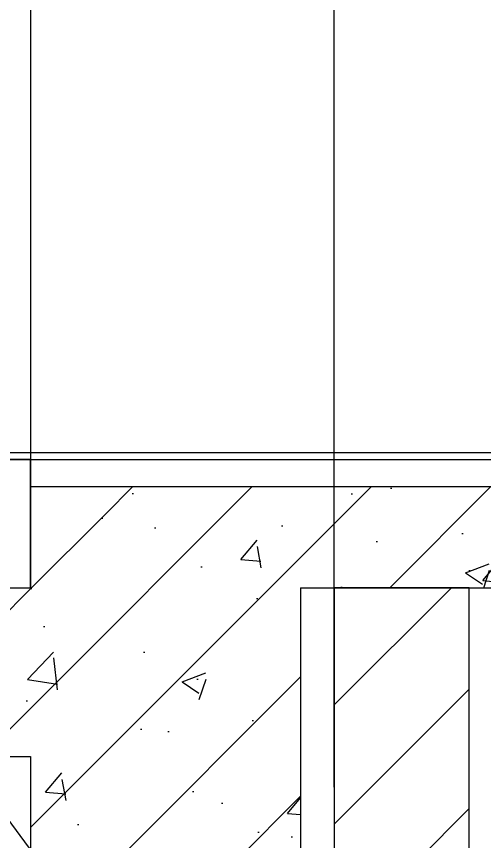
# Model space of a CAD drawing. Header units: millimetres. Extents: x 12351878 to 12381578, y 696206 to 738256.
# Drawn here: x 12357314 to 12358007, y 720458 to 721680 of the extents above; entities that cross this region are included whole.
import ezdxf

# ---------------------------------------------------------------- set-up
doc = ezdxf.new("R2010")
doc.units = ezdxf.units.MM
doc.header["$LTSCALE"] = 1000
doc.linetypes.add('DOTE', pattern=[2.4200000000000004, 2, -0.2, 0.02, -0.2])
doc.linetypes.add('HIDDEN', pattern=[0.125, 0.0625, -0.0625])
for name, color, linetype in [('A-WALL', 5, 'Continuous'), ('A-WALL-PATT', 8, 'Continuous'), ('DIM_LEAD', 3, 'Continuous'), ('DOTE', 16, 'DOTE'), ('GZDI-J建筑-立面-后可见线', 252, 'Continuous'), ('INSUL', 8, 'HIDDEN'), ('SURFACE', 6, 'Continuous'), ('SYMBOL', 7, 'Continuous')]:
    doc.layers.add(name, color=color, linetype=linetype)
pattern_1 = [(45, (0, 0), (-88.38834764831843, 88.38834764831844), []), (49.99999999999999, (0, 0), (358.6300913003767, -31.37606749129755), [37.5, -412.5]), (355, (0, 0), (-69.3756668065, 376.0960668500059), [30, -330]), (100.4514, (29.88584, -2.61467), (289.2546908570108, 344.7197710304768), [31.870095, -350.571056]), (46.18420000000002, (0, 100), (533.6205243128222, -82.75950716450905), [56.24999999999999, -618.7499999999999]), (96.6356, (44.4683725, 93.1033465), (467.3313527743517, 487.0589354502209), [47.805144, -525.8565]), (351.1842, (0, 100), (467.3309725668136, 487.0593004626623), [45, -495]), (21, (50, 75), (298.4535260592309, -201.3094453326694), [37.5, -412.5]), (326.0000000000001, (50, 75), (121.6576659607909, 362.5750225234265), [30, -330]), (71.4514, (74.8711165, 58.224197), (420.111314290745, 161.2652483549762), [31.870095, -350.571056]), (37.50000000000001, (0, 0), (6.079927658645334, 166.4469269156558), [0, -326, 0, -335, 0, -331.25]), (7.499999999999999, (0, 0), (131.5347687210743, 197.2058559411801), [0, -191, 0, -318.5, 0, -126.25]), (327.5, (-111.5, 0), (266.9112180862045, -11.27743586718988), [0, -125, 0, -390, 0, -517.5]), (317.5, (-161.5, 0), (291.5930846711931, 50.05249116615887), [0, -162.5, 0, -259, 0, -367.5])]

# ---------------------------------------------------------------- blocks, each defined once
blk = doc.blocks.new('apqs03')
at = {"layer": 'A-WALL-PATT'}
h = blk.add_hatch(dxfattribs=at)
h.set_pattern_fill('钢筋混凝土', color=256, scale=50, style=0)
h.set_pattern_definition(pattern_1)
h.paths.add_polyline_path([(4136.999994784594, 2560.571656933404), (3736.999994784594, 2710.571656933404), (3736.999994784594, 2560.571656933406), (3870.333328117927, 2477.238323600072)])
h = blk.add_hatch(dxfattribs=at)
h.set_pattern_fill('钢筋混凝土', color=256, scale=50, style=0)
h.set_pattern_definition(pattern_1)
h.paths.add_polyline_path([(3736.999994784594, 2710.571656933404), (4136.999994784594, 2560.571656933404), (6790.499994784594, 2560.571656933404), (6790.499994784594, 2710.571656933404)])
h = blk.add_hatch(dxfattribs=at)
h.set_pattern_fill('钢筋混凝土', color=256, scale=50, style=0)
h.set_pattern_definition(pattern_1)
h.paths.add_polyline_path([(3486.999994784594, 2310.571656933404), (3736.999994784593, 2310.571656933406), (3870.333328117927, 2477.238323600072), (3736.999994784594, 2560.571656933406), (3486.999994784594, 2560.571656933404)])
h = blk.add_hatch(dxfattribs=at)
h.set_pattern_fill('钢筋混凝土', color=256, scale=50, style=0)
h.set_pattern_definition(pattern_1)
h.paths.add_polyline_path([(3870.333328117927, 2477.238323600072), (3736.999994784593, 2310.571656933406), (3736.999994784594, 1910.571656933404), (4136.999994784594, 1910.571656933404), (4136.999994784594, 2560.571656933404)])
at = {"layer": 'A-WALL'}
for p, q in [((3736.999994784594, 2710.571656933404), (3736.999994784594, 2560.571656933406)), ((3736.999994784594, 2710.571656933404), (6790.499994784594, 2710.571656933404)), ((3486.999994784594, 2560.571656933404), (3736.999994784594, 2560.571656933406)), ((4136.999994784594, 2560.571656933404), (4136.999994784594, 1910.571656933404)), ((4136.999994784594, 2560.571656933404), (4136.999994784594, 2560.571656933404)), ((4136.999994784594, 2560.571656933404), (6790.499994784594, 2560.571656933404)), ((3486.999994784594, 2310.571656933404), (3736.999994784593, 2310.571656933406)), ((3736.999994784593, 2310.571656933406), (3736.999994784594, 1910.571656933404))]:
    blk.add_line(p, q, dxfattribs=at)
at = {"layer": 'GZDI-J建筑-立面-后可见线'}
blk.add_line((3736.999959552661, 4709.328940968029, -1.445399045143932e-08), (3737.000006243587, 2705.854585408233, -1.411681554184574e-08), dxfattribs=at)
at = {"layer": 'INSUL', "linetype": 'ByBlock', "elevation": -6.694355303533301e-08}
blk.add_lwpolyline([(3426.99998813495, 2750.571656933404), (3426.99998813495, 2710.571656887303), (3513.31851432845, 2710.571656887303), (3513.31851432845, 2579.571668165387), (3539.999994784594, 2579.571668165387), (3702.042824381962, 2571.571668176563), (3702.042824381962, 2560.571656933404), (3737.000002952293, 2560.57165614143), (3737.000002952293, 2750.571656933404)], close=True, dxfattribs=at)
at = {"layer": 'SURFACE', "elevation": 5.176894548983447e-10}
for points in [[(3426.99998813495, 2760.571656933404), (6790.499994784594, 2760.571656933404)], [(3426.99998813495, 2750.571656933404), (6790.499994784594, 2750.571656933404)]]:
    blk.add_lwpolyline(points, dxfattribs=at)

msp = doc.modelspace()

# ---------------------------------------------------------------- hatches: boundary and pattern name
at = {"layer": 'A-WALL-PATT'}
h = msp.add_hatch(dxfattribs=at)
h.set_pattern_fill('普通砖', color=256, scale=50, style=0)
h.set_pattern_definition([(45, (0, 89.755675), (-88.38838300365748, 88.3883830036575), [])])
h.paths.add_polyline_path([(12357784.4999358, 720833.5), (12357784.49993577, 717783.5), (12357984.49993577, 717783.5), (12357984.4999358, 720833.5)])

# ---------------------------------------------------------------- linework, layer by layer
at = {"layer": 'A-WALL'}
for p, q in [((12357784.4999358, 720833.5), (12357784.49993577, 717783.5)), ((12357984.4999358, 720833.5), (12357784.4999358, 720833.5)), ((12357984.49993577, 717783.5), (12357984.4999358, 720833.5))]:
    msp.add_line(p, q, dxfattribs=at)
at = {"layer": 'DIM_LEAD'}
msp.add_line((12357030.5, 720854.5), (12357968.5, 719591.5), dxfattribs=at)
at = {"layer": 'DOTE'}
for p, q in [((12357784.4999358, 701178.0000000002, -6.746124249023129e-08), (12357784.4999358, 737220, -6.746124249023129e-08)), ((12353989.5, 721033.5), (12361333.5, 721033.5))]:
    msp.add_line(p, q, dxfattribs=at)

# ---------------------------------------------------------------- block references
at = {"layer": 'SYMBOL'}
msp.add_blockref('apqs03', (12353597.50000522, 718272.9283430666), dxfattribs=at)

doc.saveas('drawing.dxf')
